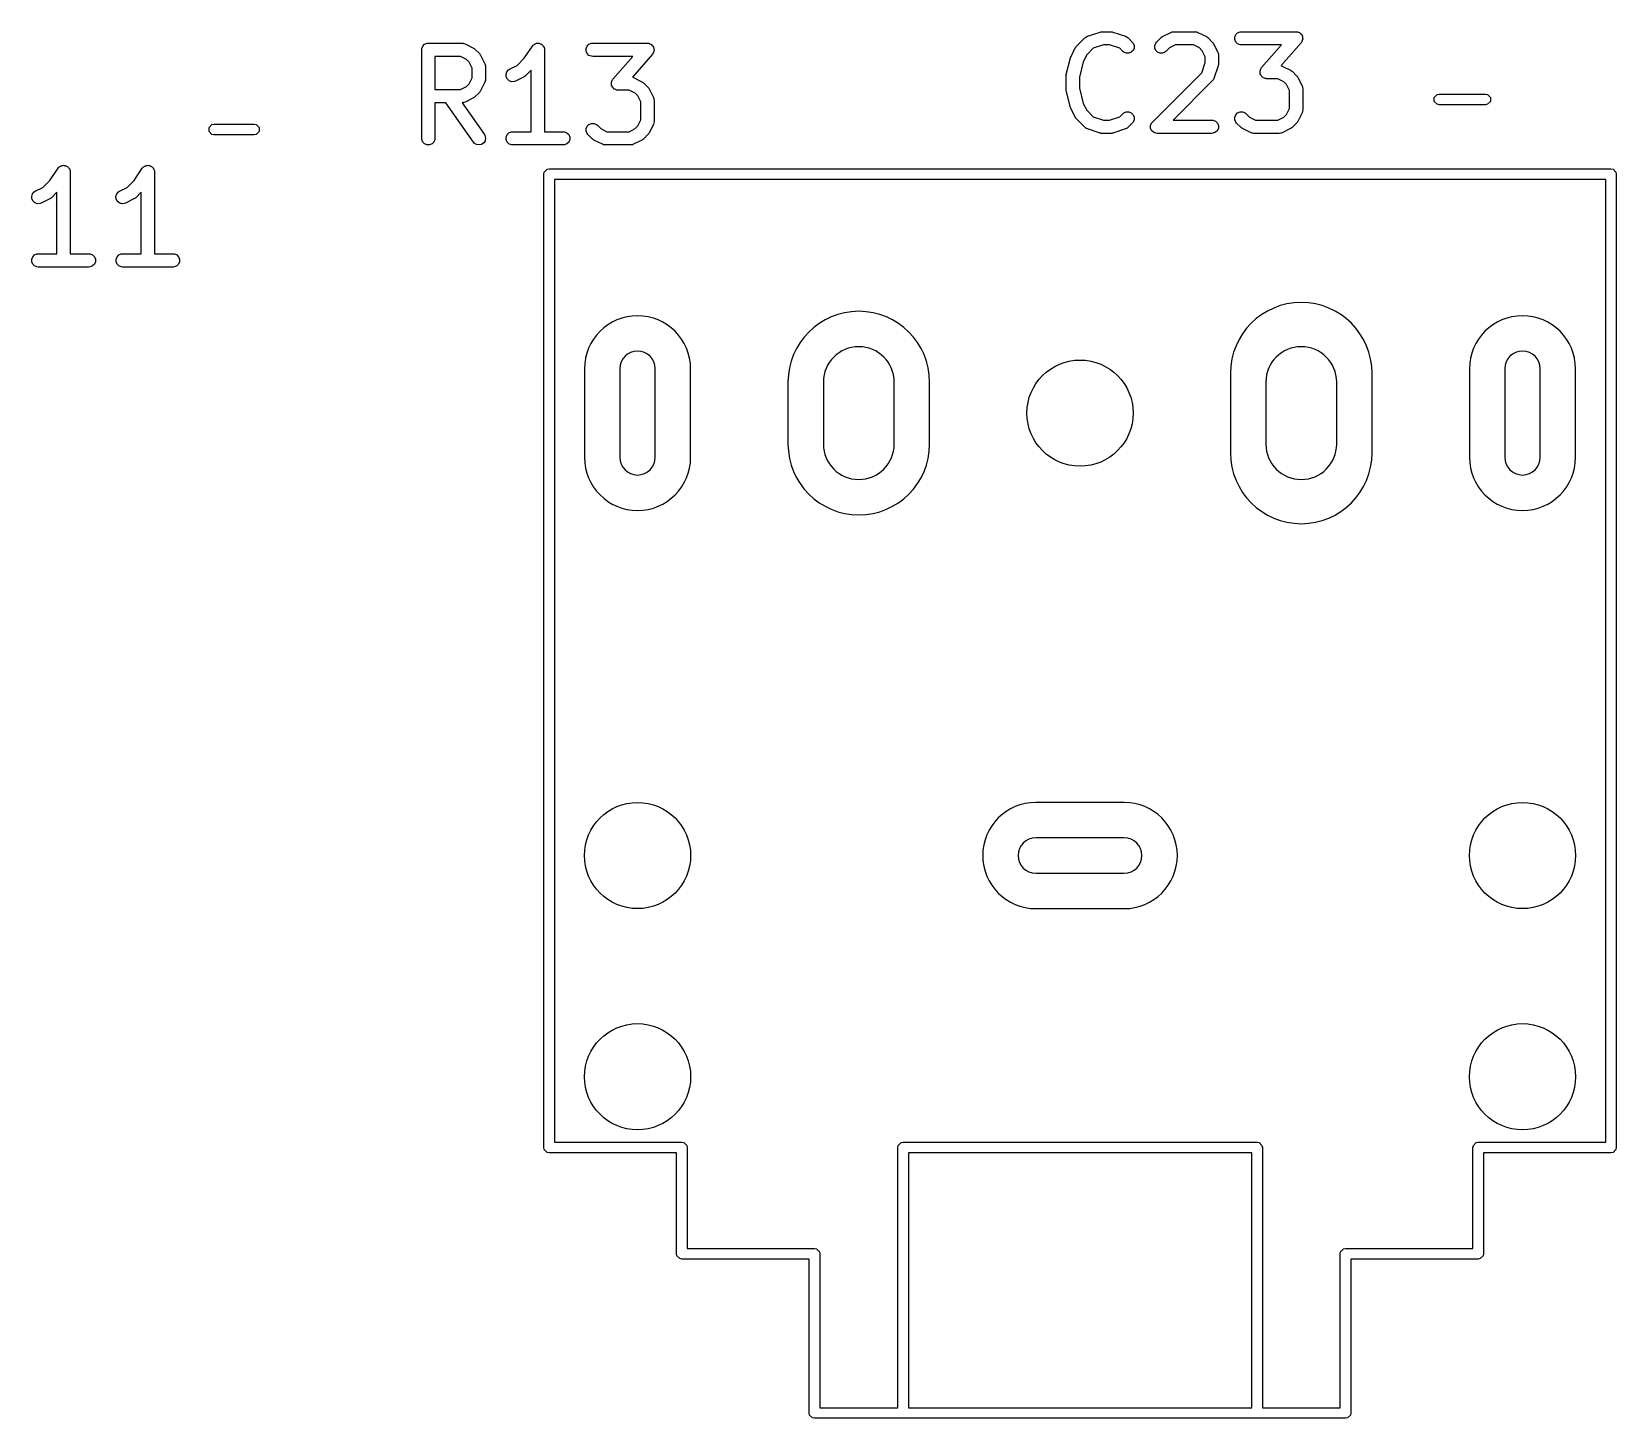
# Model space of a CAD drawing. Header units: inches. Extents: x 1.99 to 4.41, y -4.34 to -2.1.
# Drawn here: x 2.884 to 3.589, y -4.345 to -3.728 of the extents above; entities that cross this region are included whole.
import ezdxf

# ---------------------------------------------------------------- set-up
doc = ezdxf.new("R2010")
doc.units = ezdxf.units.IN
doc.header["$MEASUREMENT"] = 0
doc.layers.add('BLACK', color=250, linetype='CONTINUOUS')

msp = doc.modelspace()

# ---------------------------------------------------------------- linework, layer by layer
at = {"layer": 'BLACK', "linetype": 'CONTINUOUS'}
for p, q in [((3.35373, -3.72997), (3.35936, -3.7281)), ((3.35936, -3.7281), (3.35964, -3.72803)), ((3.35964, -3.72803), (3.35972, -3.728)), ((3.35972, -3.728), (3.35982, -3.72799)), ((3.35982, -3.72799), (3.35992, -3.72797)), ((3.35992, -3.72797), (3.36, -3.72797)), ((3.36, -3.72797), (3.36029, -3.72795)), ((3.36029, -3.72795), (3.36404, -3.72795)), ((3.36404, -3.72795), (3.36433, -3.72797)), ((3.36433, -3.72797), (3.36441, -3.72797)), ((3.36441, -3.72797), (3.36451, -3.72799)), ((3.36451, -3.72799), (3.36462, -3.728)), ((3.36462, -3.728), (3.36469, -3.72803)), ((3.36469, -3.72803), (3.36498, -3.7281)), ((3.36498, -3.7281), (3.3706, -3.72997)), ((3.38709, -3.73013), (3.39084, -3.72826)), ((3.39084, -3.72826), (3.39138, -3.72805)), ((3.39138, -3.72805), (3.39149, -3.72804)), ((3.39149, -3.72804), (3.39159, -3.728)), ((3.39159, -3.728), (3.39216, -3.72795)), ((3.39216, -3.72795), (3.40154, -3.72795)), ((3.40154, -3.72795), (3.40211, -3.728)), ((3.40211, -3.728), (3.40221, -3.72804)), ((3.40221, -3.72804), (3.40232, -3.72805)), ((3.40232, -3.72805), (3.40286, -3.72826)), ((3.40286, -3.72826), (3.40661, -3.73013)), ((3.41926, -3.73032), (3.4197, -3.72926)), ((3.4197, -3.72926), (3.42052, -3.72844)), ((3.42052, -3.72844), (3.42158, -3.728)), ((3.42158, -3.728), (3.42216, -3.72795)), ((3.42216, -3.72795), (3.44653, -3.72795)), ((3.44653, -3.72795), (3.44684, -3.72798)), ((3.44684, -3.72798), (3.44691, -3.72797)), ((3.44691, -3.72797), (3.44697, -3.72799)), ((3.44697, -3.72799), (3.44711, -3.728)), ((3.44711, -3.728), (3.44755, -3.72819)), ((3.44755, -3.72819), (3.44801, -3.72834)), ((3.44801, -3.72834), (3.44808, -3.72841)), ((3.44808, -3.72841), (3.44817, -3.72844)), ((3.44817, -3.72844), (3.44851, -3.72878)), ((3.44851, -3.72878), (3.44887, -3.7291)), ((3.44887, -3.7291), (3.44892, -3.72919)), ((3.44892, -3.72919), (3.44899, -3.72926)), ((3.44899, -3.72926), (3.44917, -3.7297)), ((3.05751, -3.73602), (3.05757, -3.73544)), ((3.05751, -3.77539), (3.05751, -3.73602)), ((3.05757, -3.73544), (3.05801, -3.73438)), ((3.05801, -3.73438), (3.05882, -3.73356)), ((3.05882, -3.73356), (3.05989, -3.73312)), ((3.05989, -3.73312), (3.06046, -3.73306)), ((3.06046, -3.73306), (3.07546, -3.73306)), ((3.07546, -3.73306), (3.07604, -3.73312)), ((3.07604, -3.73312), (3.07613, -3.73316)), ((3.07613, -3.73316), (3.07624, -3.73317)), ((3.07624, -3.73317), (3.07678, -3.73338)), ((3.07678, -3.73338), (3.08053, -3.73525)), ((3.08053, -3.73525), (3.08078, -3.73541)), ((3.08078, -3.73541), (3.08085, -3.73544)), ((3.08085, -3.73544), (3.08093, -3.7355)), ((3.08093, -3.7355), (3.08102, -3.73556)), ((3.08102, -3.73556), (3.08107, -3.73562)), ((3.08107, -3.73562), (3.0813, -3.7358)), ((3.0813, -3.7358), (3.08317, -3.73768)), ((3.10316, -3.73976), (3.10675, -3.73438)), ((3.10675, -3.73437), (3.10711, -3.73393)), ((3.10675, -3.73438), (3.10675, -3.73437)), ((3.10675, -3.73438), (3.10675, -3.73438)), ((3.10675, -3.73438), (3.10675, -3.73438)), ((3.10711, -3.73393), (3.10736, -3.73377)), ((3.10736, -3.73377), (3.10756, -3.73356)), ((3.10756, -3.73356), (3.10783, -3.73345)), ((3.10783, -3.73345), (3.10807, -3.73329)), ((3.10807, -3.73329), (3.10836, -3.73323)), ((3.10836, -3.73323), (3.10863, -3.73312)), ((3.10863, -3.73312), (3.10892, -3.73312)), ((3.10892, -3.73312), (3.1092, -3.73306)), ((3.1092, -3.73306), (3.10949, -3.73312)), ((3.10949, -3.73312), (3.10978, -3.73312)), ((3.10978, -3.73312), (3.11005, -3.73323)), ((3.11005, -3.73323), (3.11033, -3.73329)), ((3.11033, -3.73329), (3.11058, -3.73345)), ((3.11058, -3.73345), (3.11085, -3.73356)), ((3.11085, -3.73356), (3.11105, -3.73377)), ((3.11105, -3.73377), (3.11129, -3.73393)), ((3.11129, -3.73393), (3.11145, -3.73417)), ((3.11145, -3.73417), (3.11166, -3.73438)), ((3.11166, -3.73438), (3.11177, -3.73464)), ((3.11177, -3.73464), (3.11193, -3.73488)), ((3.11193, -3.73488), (3.11199, -3.73517)), ((3.11199, -3.73517), (3.1121, -3.73544)), ((3.1121, -3.73544), (3.11216, -3.73601)), ((3.11216, -3.73601), (3.11216, -3.73601)), ((3.11216, -3.73601), (3.11216, -3.73601)), ((3.11216, -3.73601), (3.11216, -3.73602)), ((3.11216, -3.73602), (3.11216, -3.77243)), ((3.13068, -3.73544), (3.13112, -3.73438)), ((3.13068, -3.73659), (3.13068, -3.73544)), ((3.13112, -3.73438), (3.13194, -3.73356)), ((3.13194, -3.73356), (3.133, -3.73312)), ((3.133, -3.73312), (3.13358, -3.73306)), ((3.13358, -3.73306), (3.15795, -3.73306)), ((3.15795, -3.73306), (3.15825, -3.73309)), ((3.15825, -3.73309), (3.15833, -3.73309)), ((3.15833, -3.73309), (3.15838, -3.73311)), ((3.15838, -3.73311), (3.15853, -3.73312)), ((3.15853, -3.73312), (3.15897, -3.7333)), ((3.15897, -3.7333), (3.15942, -3.73346)), ((3.15942, -3.73346), (3.1595, -3.73352)), ((3.1595, -3.73352), (3.15959, -3.73356)), ((3.15959, -3.73356), (3.15993, -3.7339)), ((3.15993, -3.7339), (3.16029, -3.73422)), ((3.16029, -3.73422), (3.16033, -3.73431)), ((3.16033, -3.73431), (3.1604, -3.73438)), ((3.1604, -3.73438), (3.16059, -3.73482)), ((3.16059, -3.73482), (3.1608, -3.73525)), ((3.1608, -3.73525), (3.16081, -3.73535)), ((3.16081, -3.73535), (3.16085, -3.73544)), ((3.16085, -3.73544), (3.16085, -3.73592)), ((3.16085, -3.73592), (3.16088, -3.7364)), ((3.3464, -3.73895), (3.34828, -3.7352)), ((3.34828, -3.7352), (3.34843, -3.73495)), ((3.34843, -3.73495), (3.34846, -3.73488)), ((3.34846, -3.73488), (3.34853, -3.7348)), ((3.34853, -3.7348), (3.34859, -3.73471)), ((3.34859, -3.73471), (3.34864, -3.73466)), ((3.34864, -3.73466), (3.34883, -3.73443)), ((3.34883, -3.73443), (3.35258, -3.73069)), ((3.35258, -3.73069), (3.35303, -3.73032)), ((3.35303, -3.73032), (3.35313, -3.73028)), ((3.35313, -3.73028), (3.35321, -3.73021)), ((3.35321, -3.73021), (3.35373, -3.72997)), ((3.35626, -3.73535), (3.35335, -3.73827)), ((3.36077, -3.73385), (3.35626, -3.73535)), ((3.36356, -3.73385), (3.36077, -3.73385)), ((3.36807, -3.73535), (3.36356, -3.73385)), ((3.36945, -3.73674), (3.36807, -3.73535)), ((3.3706, -3.72997), (3.37113, -3.73021)), ((3.37113, -3.73021), (3.37121, -3.73028)), ((3.37121, -3.73028), (3.37131, -3.73032)), ((3.37131, -3.73032), (3.37175, -3.73069)), ((3.37175, -3.73069), (3.37363, -3.73256)), ((3.374, -3.73629), (3.37318, -3.7371)), ((3.37363, -3.73256), (3.374, -3.73301)), ((3.374, -3.73301), (3.37444, -3.73407)), ((3.37444, -3.73522), (3.374, -3.73629)), ((3.37444, -3.73407), (3.37444, -3.73522)), ((3.38364, -3.73407), (3.38408, -3.73301)), ((3.38364, -3.73522), (3.38364, -3.73407)), ((3.38408, -3.73629), (3.38364, -3.73522)), ((3.38408, -3.73301), (3.38445, -3.73256)), ((3.3849, -3.7371), (3.38408, -3.73629)), ((3.38445, -3.73256), (3.38633, -3.73069)), ((3.38633, -3.73069), (3.38655, -3.7305)), ((3.38655, -3.7305), (3.3866, -3.73044)), ((3.3866, -3.73044), (3.38669, -3.73038)), ((3.38669, -3.73038), (3.38677, -3.73032)), ((3.38677, -3.73032), (3.38685, -3.73029)), ((3.38685, -3.73029), (3.38709, -3.73013)), ((3.39016, -3.7352), (3.38863, -3.73674)), ((3.39286, -3.73385), (3.39016, -3.7352)), ((3.40084, -3.73385), (3.39286, -3.73385)), ((3.40354, -3.7352), (3.40084, -3.73385)), ((3.40473, -3.7364), (3.40354, -3.7352)), ((3.40661, -3.73013), (3.40686, -3.73029)), ((3.40686, -3.73029), (3.40693, -3.73032)), ((3.40693, -3.73032), (3.40701, -3.73038)), ((3.40701, -3.73038), (3.4071, -3.73044)), ((3.4071, -3.73044), (3.40715, -3.7305)), ((3.40715, -3.7305), (3.40737, -3.73069)), ((3.40737, -3.73069), (3.40925, -3.73256)), ((3.40925, -3.73256), (3.40944, -3.73279)), ((3.40944, -3.73279), (3.40949, -3.73284)), ((3.40949, -3.73284), (3.40955, -3.73293)), ((3.40955, -3.73293), (3.40962, -3.73301)), ((3.40962, -3.73301), (3.40965, -3.73308)), ((3.40965, -3.73308), (3.4098, -3.73333)), ((3.4098, -3.73333), (3.41168, -3.73708)), ((3.41926, -3.73147), (3.41926, -3.73032)), ((3.4197, -3.73254), (3.41926, -3.73147)), ((3.42052, -3.73335), (3.4197, -3.73254)), ((3.42158, -3.73379), (3.42052, -3.73335)), ((3.42216, -3.73385), (3.42158, -3.73379)), ((3.44002, -3.73385), (3.42216, -3.73385)), ((3.43119, -3.74395), (3.44002, -3.73385)), ((3.44875, -3.73284), (3.43982, -3.74305)), ((3.44893, -3.73259), (3.44875, -3.73284)), ((3.44899, -3.73254), (3.44893, -3.73259)), ((3.44901, -3.73249), (3.44899, -3.73254)), ((3.44909, -3.73237), (3.44901, -3.73249)), ((3.44924, -3.73192), (3.44909, -3.73237)), ((3.44917, -3.7297), (3.44938, -3.73013)), ((3.44943, -3.73147), (3.44924, -3.73192)), ((3.44938, -3.73013), (3.44939, -3.73023)), ((3.44939, -3.73023), (3.44943, -3.73032)), ((3.44943, -3.73032), (3.44943, -3.7308)), ((3.44943, -3.7308), (3.44946, -3.73128)), ((3.44946, -3.73128), (3.44943, -3.73137)), ((3.44943, -3.73137), (3.44943, -3.73147)), ((3.07476, -3.73897), (3.06341, -3.73897)), ((3.06341, -3.73897), (3.06341, -3.75369)), ((3.07746, -3.74032), (3.07476, -3.73897)), ((3.07866, -3.74152), (3.07746, -3.74032)), ((3.08001, -3.74421), (3.07866, -3.74152)), ((3.08317, -3.73768), (3.08336, -3.7379)), ((3.08336, -3.7379), (3.08342, -3.73796)), ((3.08342, -3.73796), (3.08347, -3.73804)), ((3.08347, -3.73804), (3.08354, -3.73813)), ((3.08354, -3.73813), (3.08357, -3.7382)), ((3.08357, -3.7382), (3.08372, -3.73845)), ((3.08372, -3.73845), (3.0856, -3.7422)), ((3.0856, -3.7422), (3.08581, -3.74274)), ((3.08581, -3.74274), (3.08581, -3.74284)), ((3.08581, -3.74284), (3.08585, -3.74294)), ((3.08585, -3.74294), (3.08591, -3.74352)), ((3.09664, -3.74462), (3.09996, -3.74296)), ((3.09996, -3.74296), (3.10316, -3.73976)), ((3.13112, -3.73766), (3.13068, -3.73659)), ((3.13194, -3.73847), (3.13112, -3.73766)), ((3.133, -3.73891), (3.13194, -3.73847)), ((3.13358, -3.73897), (3.133, -3.73891)), ((3.15144, -3.73897), (3.13358, -3.73897)), ((3.1426, -3.74907), (3.15144, -3.73897)), ((3.16017, -3.73796), (3.15124, -3.74817)), ((3.16035, -3.73771), (3.16017, -3.73796)), ((3.1604, -3.73766), (3.16035, -3.73771)), ((3.16043, -3.7376), (3.1604, -3.73766)), ((3.16051, -3.73749), (3.16043, -3.7376)), ((3.16066, -3.73704), (3.16051, -3.73749)), ((3.16085, -3.73659), (3.16066, -3.73704)), ((3.16088, -3.7364), (3.16085, -3.73649)), ((3.16085, -3.73649), (3.16085, -3.73659)), ((3.3443, -3.74706), (3.34618, -3.73956)), ((3.34618, -3.73956), (3.34619, -3.73951)), ((3.34619, -3.73951), (3.3462, -3.73949)), ((3.3462, -3.73949), (3.34629, -3.73925)), ((3.34629, -3.73925), (3.34637, -3.73901)), ((3.34637, -3.73901), (3.34639, -3.73899)), ((3.34639, -3.73899), (3.3464, -3.73895)), ((3.35183, -3.7413), (3.35012, -3.74813)), ((3.35335, -3.73827), (3.35183, -3.7413)), ((3.3699, -3.7371), (3.36945, -3.73674)), ((3.37096, -3.73754), (3.3699, -3.7371)), ((3.37212, -3.73754), (3.37096, -3.73754)), ((3.37318, -3.7371), (3.37212, -3.73754)), ((3.38596, -3.73754), (3.3849, -3.7371)), ((3.38712, -3.73754), (3.38596, -3.73754)), ((3.38818, -3.7371), (3.38712, -3.73754)), ((3.38863, -3.73674), (3.38818, -3.7371)), ((3.40458, -3.74618), (3.40608, -3.74167)), ((3.40608, -3.73909), (3.40473, -3.7364)), ((3.40608, -3.74167), (3.40608, -3.73909)), ((3.41184, -3.74308), (3.40996, -3.7487)), ((3.41168, -3.73708), (3.41188, -3.73762)), ((3.4119, -3.7428), (3.41184, -3.74308)), ((3.41188, -3.73762), (3.41189, -3.73772)), ((3.41189, -3.73772), (3.41193, -3.73782)), ((3.41193, -3.74272), (3.4119, -3.7428)), ((3.41193, -3.73782), (3.41199, -3.7384)), ((3.41194, -3.74262), (3.41193, -3.74272)), ((3.41197, -3.74252), (3.41194, -3.74262)), ((3.41199, -3.74215), (3.41196, -3.74244)), ((3.41196, -3.74244), (3.41197, -3.74252)), ((3.41199, -3.7384), (3.41199, -3.74215)), ((3.43982, -3.74305), (3.44035, -3.74326)), ((3.44035, -3.74326), (3.4441, -3.74513)), ((3.07866, -3.75114), (3.08001, -3.74844)), ((3.08001, -3.74844), (3.08001, -3.74421)), ((3.08581, -3.74992), (3.0856, -3.75046)), ((3.08585, -3.74972), (3.08581, -3.74981)), ((3.08581, -3.74981), (3.08581, -3.74992)), ((3.08591, -3.74914), (3.08585, -3.74972)), ((3.08591, -3.74352), (3.08591, -3.74914)), ((3.09503, -3.7469), (3.09539, -3.7458)), ((3.09511, -3.74804), (3.09503, -3.7469)), ((3.09562, -3.74908), (3.09511, -3.74804)), ((3.09539, -3.7458), (3.09615, -3.74493)), ((3.09649, -3.74983), (3.09562, -3.74908)), ((3.09615, -3.74493), (3.09664, -3.74462)), ((3.09759, -3.75019), (3.09649, -3.74983)), ((3.09874, -3.75011), (3.09759, -3.75019)), ((3.09928, -3.74991), (3.09874, -3.75011)), ((3.10303, -3.74803), (3.09928, -3.74991)), ((3.10327, -3.74788), (3.10303, -3.74803)), ((3.10335, -3.74785), (3.10327, -3.74788)), ((3.10343, -3.74778), (3.10335, -3.74785)), ((3.10352, -3.74772), (3.10343, -3.74778)), ((3.10357, -3.74766), (3.10352, -3.74772)), ((3.10379, -3.74748), (3.10357, -3.74766)), ((3.10625, -3.74502), (3.10379, -3.74748)), ((3.10625, -3.77243), (3.10625, -3.74502)), ((3.14193, -3.75044), (3.14211, -3.75)), ((3.14193, -3.75054), (3.14193, -3.75044)), ((3.14211, -3.75), (3.14227, -3.74954)), ((3.14227, -3.74954), (3.14235, -3.74943)), ((3.14235, -3.74943), (3.14237, -3.74937)), ((3.14237, -3.74937), (3.14243, -3.74932)), ((3.14243, -3.74932), (3.1426, -3.74907)), ((3.15124, -3.74817), (3.15177, -3.74837)), ((3.15177, -3.74837), (3.15552, -3.75025)), ((3.15552, -3.75025), (3.15577, -3.7504)), ((3.15577, -3.7504), (3.15584, -3.75043)), ((3.15584, -3.75043), (3.15592, -3.7505)), ((3.34422, -3.74763), (3.34425, -3.74741)), ((3.34423, -3.74767), (3.34422, -3.74763)), ((3.34422, -3.74777), (3.34423, -3.74767)), ((3.34422, -3.7534), (3.34422, -3.74777)), ((3.34425, -3.74741), (3.34427, -3.7472)), ((3.34427, -3.7472), (3.34429, -3.74715)), ((3.34429, -3.74715), (3.3443, -3.74706)), ((3.35012, -3.74813), (3.35012, -3.75303)), ((3.38258, -3.76818), (3.40458, -3.74618)), ((3.40925, -3.74986), (3.39179, -3.76732)), ((3.40962, -3.74941), (3.40925, -3.74986)), ((3.40966, -3.74931), (3.40962, -3.74941)), ((3.40973, -3.74923), (3.40966, -3.74931)), ((3.40996, -3.7487), (3.40973, -3.74923)), ((3.43048, -3.74551), (3.43051, -3.74542)), ((3.43051, -3.74599), (3.43048, -3.74551)), ((3.43051, -3.74532), (3.4307, -3.74488)), ((3.43051, -3.74542), (3.43051, -3.74532)), ((3.43051, -3.74647), (3.43051, -3.74599)), ((3.43055, -3.74656), (3.43051, -3.74647)), ((3.43056, -3.74666), (3.43055, -3.74656)), ((3.43077, -3.74709), (3.43056, -3.74666)), ((3.4307, -3.74488), (3.43085, -3.74442)), ((3.43095, -3.74754), (3.43077, -3.74709)), ((3.43085, -3.74442), (3.43093, -3.74431)), ((3.43093, -3.74431), (3.43095, -3.74426)), ((3.43095, -3.74426), (3.43101, -3.7442)), ((3.43102, -3.74761), (3.43095, -3.74754)), ((3.43101, -3.7442), (3.43119, -3.74395)), ((3.43107, -3.7477), (3.43102, -3.74761)), ((3.43143, -3.74801), (3.43107, -3.7477)), ((3.43177, -3.74835), (3.43143, -3.74801)), ((3.43186, -3.74839), (3.43177, -3.74835)), ((3.43193, -3.74846), (3.43186, -3.74839)), ((3.43239, -3.74861), (3.43193, -3.74846)), ((3.43283, -3.74879), (3.43239, -3.74861)), ((3.43297, -3.74881), (3.43283, -3.74879)), ((3.43303, -3.74882), (3.43297, -3.74881)), ((3.4331, -3.74882), (3.43303, -3.74882)), ((3.43341, -3.74885), (3.4331, -3.74882)), ((3.43834, -3.74885), (3.43341, -3.74885)), ((3.44103, -3.7502), (3.43834, -3.74885)), ((3.44223, -3.7514), (3.44103, -3.7502)), ((3.4441, -3.74513), (3.44435, -3.74529)), ((3.44435, -3.74529), (3.44442, -3.74532)), ((3.44442, -3.74532), (3.4445, -3.74538)), ((3.4445, -3.74538), (3.44459, -3.74544)), ((3.44459, -3.74544), (3.44464, -3.7455)), ((3.44464, -3.7455), (3.44487, -3.74568)), ((3.44487, -3.74568), (3.44674, -3.74756)), ((3.44674, -3.74756), (3.44693, -3.74778)), ((3.44693, -3.74778), (3.44699, -3.74784)), ((3.44699, -3.74784), (3.44705, -3.74792)), ((3.44705, -3.74792), (3.44711, -3.74801)), ((3.44711, -3.74801), (3.44714, -3.74808)), ((3.44714, -3.74808), (3.4473, -3.74833)), ((3.4473, -3.74833), (3.44917, -3.75208)), ((3.06341, -3.75369), (3.07476, -3.75369)), ((3.07476, -3.75369), (3.07746, -3.75234)), ((3.08053, -3.75741), (3.07678, -3.75928)), ((3.07746, -3.75234), (3.07866, -3.75114)), ((3.08078, -3.75725), (3.08053, -3.75741)), ((3.08085, -3.75722), (3.08078, -3.75725)), ((3.08093, -3.75715), (3.08085, -3.75722)), ((3.08102, -3.7571), (3.08093, -3.75715)), ((3.08107, -3.75704), (3.08102, -3.7571)), ((3.0813, -3.75685), (3.08107, -3.75704)), ((3.08317, -3.75498), (3.0813, -3.75685)), ((3.08336, -3.75475), (3.08317, -3.75498)), ((3.08342, -3.7547), (3.08336, -3.75475)), ((3.08347, -3.75461), (3.08342, -3.7547)), ((3.08354, -3.75453), (3.08347, -3.75461)), ((3.08357, -3.75446), (3.08354, -3.75453)), ((3.08372, -3.75421), (3.08357, -3.75446)), ((3.0856, -3.75046), (3.08372, -3.75421)), ((3.1419, -3.75063), (3.14193, -3.75054)), ((3.14193, -3.75111), (3.1419, -3.75063)), ((3.14193, -3.75159), (3.14193, -3.75111)), ((3.14197, -3.75168), (3.14193, -3.75159)), ((3.14197, -3.75178), (3.14197, -3.75168)), ((3.14219, -3.75221), (3.14197, -3.75178)), ((3.14237, -3.75266), (3.14219, -3.75221)), ((3.14244, -3.75273), (3.14237, -3.75266)), ((3.14249, -3.75281), (3.14244, -3.75273)), ((3.14285, -3.75313), (3.14249, -3.75281)), ((3.14319, -3.75347), (3.14285, -3.75313)), ((3.14328, -3.75351), (3.14319, -3.75347)), ((3.14335, -3.75357), (3.14328, -3.75351)), ((3.14381, -3.75373), (3.14335, -3.75357)), ((3.14425, -3.75391), (3.14381, -3.75373)), ((3.14439, -3.75392), (3.14425, -3.75391)), ((3.14444, -3.75394), (3.14439, -3.75392)), ((3.14452, -3.75394), (3.14444, -3.75394)), ((3.14483, -3.75397), (3.14452, -3.75394)), ((3.14975, -3.75397), (3.14483, -3.75397)), ((3.15245, -3.75532), (3.14975, -3.75397)), ((3.15365, -3.75651), (3.15245, -3.75532)), ((3.155, -3.75921), (3.15365, -3.75651)), ((3.15592, -3.7505), (3.15601, -3.75056)), ((3.15601, -3.75056), (3.15606, -3.75062)), ((3.15606, -3.75062), (3.15629, -3.7508)), ((3.15629, -3.7508), (3.15816, -3.75268)), ((3.15816, -3.75268), (3.15835, -3.7529)), ((3.15835, -3.7529), (3.15841, -3.75295)), ((3.15841, -3.75295), (3.15846, -3.75304)), ((3.15846, -3.75304), (3.15853, -3.75312)), ((3.15853, -3.75312), (3.15856, -3.7532)), ((3.15856, -3.7532), (3.15872, -3.75344)), ((3.15872, -3.75344), (3.16059, -3.75719)), ((3.16059, -3.75719), (3.1608, -3.75773)), ((3.34423, -3.7535), (3.34422, -3.7534)), ((3.34422, -3.75354), (3.34423, -3.7535)), ((3.34425, -3.75375), (3.34422, -3.75354)), ((3.34427, -3.75397), (3.34425, -3.75375)), ((3.34429, -3.75401), (3.34427, -3.75397)), ((3.3443, -3.75411), (3.34429, -3.75401)), ((3.34618, -3.76161), (3.3443, -3.75411)), ((3.35012, -3.75303), (3.35183, -3.75986)), ((3.44358, -3.75409), (3.44223, -3.7514)), ((3.44358, -3.76207), (3.44358, -3.75409)), ((3.44917, -3.75208), (3.44938, -3.75262)), ((3.44938, -3.75262), (3.44939, -3.75272)), ((3.44939, -3.75272), (3.44943, -3.75282)), ((3.44943, -3.75282), (3.44948, -3.7534)), ((3.44948, -3.7534), (3.44948, -3.76277)), ((3.508, -3.75717), (3.50928, -3.75589)), ((3.508, -3.75897), (3.508, -3.75717)), ((3.50928, -3.75589), (3.51019, -3.75571)), ((3.51019, -3.75571), (3.53076, -3.75571)), ((3.53076, -3.75571), (3.53166, -3.75589)), ((3.53166, -3.75589), (3.53294, -3.75717)), ((3.53294, -3.75717), (3.53294, -3.75897)), ((3.0683, -3.75959), (3.06341, -3.75959)), ((3.06341, -3.75959), (3.06341, -3.77539)), ((3.08054, -3.77708), (3.0683, -3.75959)), ((3.07604, -3.75953), (3.0755, -3.75959)), ((3.0755, -3.75959), (3.08538, -3.77369)), ((3.07613, -3.75949), (3.07604, -3.75953)), ((3.07624, -3.75949), (3.07613, -3.75949)), ((3.07678, -3.75928), (3.07624, -3.75949)), ((3.155, -3.76719), (3.155, -3.75921)), ((3.1608, -3.75773), (3.1608, -3.75784)), ((3.1608, -3.75784), (3.16085, -3.75794)), ((3.16085, -3.75794), (3.1609, -3.75851)), ((3.1609, -3.75851), (3.1609, -3.76789)), ((3.34619, -3.76165), (3.34618, -3.76161)), ((3.3462, -3.76167), (3.34619, -3.76165)), ((3.34629, -3.76191), (3.3462, -3.76167)), ((3.34637, -3.76216), (3.34629, -3.76191)), ((3.34639, -3.76217), (3.34637, -3.76216)), ((3.3464, -3.76222), (3.34639, -3.76217)), ((3.34828, -3.76596), (3.3464, -3.76222)), ((3.35183, -3.75986), (3.35335, -3.7629)), ((3.35335, -3.7629), (3.35626, -3.76581)), ((3.36807, -3.76581), (3.36945, -3.76443)), ((3.36945, -3.76443), (3.3699, -3.76406)), ((3.3699, -3.76406), (3.37096, -3.76362)), ((3.37096, -3.76362), (3.37212, -3.76362)), ((3.37212, -3.76362), (3.37318, -3.76406)), ((3.37318, -3.76406), (3.374, -3.76488)), ((3.4197, -3.76488), (3.42052, -3.76406)), ((3.42052, -3.76406), (3.42158, -3.76362)), ((3.42158, -3.76362), (3.42274, -3.76362)), ((3.42274, -3.76362), (3.4238, -3.76406)), ((3.4238, -3.76406), (3.42425, -3.76443)), ((3.42425, -3.76443), (3.42578, -3.76597)), ((3.44223, -3.76477), (3.44358, -3.76207)), ((3.44917, -3.76409), (3.4473, -3.76784)), ((3.44938, -3.76355), (3.44917, -3.76409)), ((3.44939, -3.76344), (3.44938, -3.76355)), ((3.44943, -3.76335), (3.44939, -3.76344)), ((3.44948, -3.76277), (3.44943, -3.76335)), ((3.50928, -3.76025), (3.508, -3.75897)), ((3.51019, -3.76043), (3.50928, -3.76025)), ((3.53076, -3.76043), (3.51019, -3.76043)), ((3.53166, -3.76025), (3.53076, -3.76043)), ((3.53294, -3.75897), (3.53166, -3.76025)), ((2.96289, -3.77055), (2.96417, -3.76927)), ((2.96289, -3.77236), (2.96289, -3.77055)), ((2.96417, -3.76927), (2.96508, -3.76909)), ((2.96508, -3.76909), (2.98296, -3.76909)), ((2.98296, -3.76909), (2.98386, -3.76927)), ((2.98386, -3.76927), (2.98514, -3.77055)), ((2.98514, -3.77055), (2.98514, -3.77236)), ((3.13068, -3.77106), (3.13112, -3.77)), ((3.13068, -3.77221), (3.13068, -3.77106)), ((3.13112, -3.77), (3.13194, -3.76918)), ((3.13194, -3.76918), (3.133, -3.76874)), ((3.133, -3.76874), (3.13415, -3.76874)), ((3.13415, -3.76874), (3.13522, -3.76918)), ((3.13522, -3.76918), (3.13566, -3.76955)), ((3.13566, -3.76955), (3.1372, -3.77109)), ((3.1372, -3.77109), (3.1399, -3.77243)), ((3.14975, -3.77243), (3.15245, -3.77109)), ((3.15245, -3.77109), (3.15365, -3.76989)), ((3.15365, -3.76989), (3.155, -3.76719)), ((3.16059, -3.76921), (3.15872, -3.77296)), ((3.1608, -3.76867), (3.16059, -3.76921)), ((3.16085, -3.76846), (3.1608, -3.76856)), ((3.1608, -3.76856), (3.1608, -3.76867)), ((3.1609, -3.76789), (3.16085, -3.76846)), ((3.34843, -3.76621), (3.34828, -3.76596)), ((3.34846, -3.76628), (3.34843, -3.76621)), ((3.34853, -3.76637), (3.34846, -3.76628)), ((3.34859, -3.76645), (3.34853, -3.76637)), ((3.34864, -3.76651), (3.34859, -3.76645)), ((3.34883, -3.76673), (3.34864, -3.76651)), ((3.35258, -3.77048), (3.34883, -3.76673)), ((3.35303, -3.77085), (3.35258, -3.77048)), ((3.35313, -3.77089), (3.35303, -3.77085)), ((3.35321, -3.77096), (3.35313, -3.77089)), ((3.35373, -3.77119), (3.35321, -3.77096)), ((3.35936, -3.77307), (3.35373, -3.77119)), ((3.35626, -3.76581), (3.36077, -3.76732)), ((3.36077, -3.76732), (3.36356, -3.76732)), ((3.36356, -3.76732), (3.36807, -3.76581)), ((3.3706, -3.77119), (3.36498, -3.77307)), ((3.37113, -3.77096), (3.3706, -3.77119)), ((3.37121, -3.77089), (3.37113, -3.77096)), ((3.37131, -3.77085), (3.37121, -3.77089)), ((3.37175, -3.77048), (3.37131, -3.77085)), ((3.37363, -3.76861), (3.37175, -3.77048)), ((3.374, -3.76816), (3.37363, -3.76861)), ((3.374, -3.76488), (3.37444, -3.76594)), ((3.37444, -3.76709), (3.374, -3.76816)), ((3.37444, -3.76594), (3.37444, -3.76709)), ((3.38177, -3.76969), (3.38221, -3.76863)), ((3.38177, -3.77084), (3.38177, -3.76969)), ((3.38221, -3.77191), (3.38177, -3.77084)), ((3.38221, -3.76863), (3.38258, -3.76818)), ((3.39179, -3.76732), (3.40904, -3.76732)), ((3.40904, -3.76732), (3.40961, -3.76737)), ((3.40961, -3.76737), (3.41068, -3.76781)), ((3.41068, -3.76781), (3.41149, -3.76863)), ((3.41149, -3.76863), (3.41193, -3.76969)), ((3.41193, -3.77084), (3.41149, -3.77191)), ((3.41193, -3.76969), (3.41193, -3.77084)), ((3.41926, -3.76594), (3.4197, -3.76488)), ((3.41926, -3.76709), (3.41926, -3.76594)), ((3.4197, -3.76816), (3.41926, -3.76709)), ((3.42007, -3.76861), (3.4197, -3.76816)), ((3.42195, -3.77048), (3.42007, -3.76861)), ((3.42217, -3.77067), (3.42195, -3.77048)), ((3.42222, -3.77073), (3.42217, -3.77067)), ((3.42231, -3.77078), (3.42222, -3.77073)), ((3.42239, -3.77085), (3.42231, -3.77078)), ((3.42247, -3.77088), (3.42239, -3.77085)), ((3.42271, -3.77103), (3.42247, -3.77088)), ((3.42646, -3.77291), (3.42271, -3.77103)), ((3.42578, -3.76597), (3.42848, -3.76732)), ((3.42848, -3.76732), (3.43834, -3.76732)), ((3.43834, -3.76732), (3.44103, -3.76597)), ((3.4441, -3.77103), (3.44035, -3.77291)), ((3.44103, -3.76597), (3.44223, -3.76477)), ((3.44435, -3.77088), (3.4441, -3.77103)), ((3.44442, -3.77085), (3.44435, -3.77088)), ((3.4445, -3.77078), (3.44442, -3.77085)), ((3.44459, -3.77073), (3.4445, -3.77078)), ((3.44464, -3.77067), (3.44459, -3.77073)), ((3.44487, -3.77048), (3.44464, -3.77067)), ((3.44674, -3.76861), (3.44487, -3.77048)), ((3.44693, -3.76838), (3.44674, -3.76861)), ((3.44699, -3.76833), (3.44693, -3.76838)), ((3.44705, -3.76824), (3.44699, -3.76833)), ((3.44711, -3.76816), (3.44705, -3.76824)), ((3.44714, -3.76809), (3.44711, -3.76816)), ((3.4473, -3.76784), (3.44714, -3.76809)), ((2.96417, -3.77364), (2.96289, -3.77236)), ((2.96508, -3.77382), (2.96417, -3.77364)), ((2.98296, -3.77382), (2.96508, -3.77382)), ((2.98386, -3.77364), (2.98296, -3.77382)), ((2.98514, -3.77236), (2.98386, -3.77364)), ((3.05757, -3.77596), (3.05751, -3.77539)), ((3.05801, -3.77703), (3.05757, -3.77596)), ((3.05882, -3.77784), (3.05801, -3.77703)), ((3.05989, -3.77828), (3.05882, -3.77784)), ((3.06104, -3.77828), (3.05989, -3.77828)), ((3.0621, -3.77784), (3.06104, -3.77828)), ((3.06292, -3.77703), (3.0621, -3.77784)), ((3.06336, -3.77596), (3.06292, -3.77703)), ((3.06341, -3.77539), (3.06336, -3.77596)), ((3.08092, -3.77752), (3.08054, -3.77708)), ((3.08189, -3.77814), (3.08092, -3.77752)), ((3.08302, -3.77834), (3.08189, -3.77814)), ((3.08415, -3.77809), (3.08302, -3.77834)), ((3.08509, -3.77743), (3.08415, -3.77809)), ((3.08571, -3.77646), (3.08509, -3.77743)), ((3.08538, -3.77369), (3.08566, -3.7742)), ((3.08566, -3.7742), (3.08591, -3.77532)), ((3.08591, -3.77532), (3.08571, -3.77646)), ((3.09506, -3.77481), (3.0955, -3.77375)), ((3.09506, -3.77596), (3.09506, -3.77481)), ((3.0955, -3.77703), (3.09506, -3.77596)), ((3.0955, -3.77375), (3.09632, -3.77293)), ((3.09632, -3.77784), (3.0955, -3.77703)), ((3.09632, -3.77293), (3.09738, -3.77249)), ((3.09738, -3.77828), (3.09632, -3.77784)), ((3.09738, -3.77249), (3.09796, -3.77243)), ((3.09796, -3.77834), (3.09738, -3.77828)), ((3.09796, -3.77243), (3.10625, -3.77243)), ((3.12045, -3.77834), (3.09796, -3.77834)), ((3.11216, -3.77243), (3.12045, -3.77243)), ((3.12045, -3.77243), (3.12103, -3.77249)), ((3.12103, -3.77828), (3.12045, -3.77834)), ((3.12103, -3.77249), (3.12209, -3.77293)), ((3.12209, -3.77784), (3.12103, -3.77828)), ((3.12209, -3.77293), (3.12291, -3.77375)), ((3.12291, -3.77703), (3.12209, -3.77784)), ((3.12291, -3.77375), (3.12335, -3.77481)), ((3.12335, -3.77596), (3.12291, -3.77703)), ((3.12335, -3.77481), (3.12335, -3.77596)), ((3.13112, -3.77328), (3.13068, -3.77221)), ((3.13149, -3.77372), (3.13112, -3.77328)), ((3.13336, -3.7756), (3.13149, -3.77372)), ((3.13359, -3.77579), (3.13336, -3.7756)), ((3.13364, -3.77584), (3.13359, -3.77579)), ((3.13373, -3.7759), (3.13364, -3.77584)), ((3.13381, -3.77597), (3.13373, -3.7759)), ((3.13388, -3.776), (3.13381, -3.77597)), ((3.13413, -3.77615), (3.13388, -3.776)), ((3.13788, -3.77803), (3.13413, -3.77615)), ((3.13842, -3.77823), (3.13788, -3.77803)), ((3.13853, -3.77824), (3.13842, -3.77823)), ((3.13863, -3.77828), (3.13853, -3.77824)), ((3.1392, -3.77834), (3.13863, -3.77828)), ((3.15045, -3.77834), (3.1392, -3.77834)), ((3.1399, -3.77243), (3.14975, -3.77243)), ((3.15103, -3.77828), (3.15045, -3.77834)), ((3.15112, -3.77824), (3.15103, -3.77828)), ((3.15123, -3.77823), (3.15112, -3.77824)), ((3.15177, -3.77803), (3.15123, -3.77823)), ((3.15552, -3.77615), (3.15177, -3.77803)), ((3.15577, -3.776), (3.15552, -3.77615)), ((3.15584, -3.77597), (3.15577, -3.776)), ((3.15592, -3.7759), (3.15584, -3.77597)), ((3.15601, -3.77584), (3.15592, -3.7759)), ((3.15606, -3.77579), (3.15601, -3.77584)), ((3.15629, -3.7756), (3.15606, -3.77579)), ((3.15816, -3.77372), (3.15629, -3.7756)), ((3.15835, -3.7735), (3.15816, -3.77372)), ((3.15841, -3.77345), (3.15835, -3.7735)), ((3.15846, -3.77336), (3.15841, -3.77345)), ((3.15853, -3.77328), (3.15846, -3.77336)), ((3.15856, -3.77321), (3.15853, -3.77328)), ((3.15872, -3.77296), (3.15856, -3.77321)), ((3.35964, -3.77313), (3.35936, -3.77307)), ((3.35972, -3.77316), (3.35964, -3.77313)), ((3.35982, -3.77317), (3.35972, -3.77316)), ((3.35992, -3.7732), (3.35982, -3.77317)), ((3.36, -3.77319), (3.35992, -3.7732)), ((3.36029, -3.77322), (3.36, -3.77319)), ((3.36404, -3.77322), (3.36029, -3.77322)), ((3.36433, -3.77319), (3.36404, -3.77322)), ((3.36441, -3.7732), (3.36433, -3.77319)), ((3.36451, -3.77317), (3.36441, -3.7732)), ((3.36462, -3.77316), (3.36451, -3.77317)), ((3.36469, -3.77313), (3.36462, -3.77316)), ((3.36498, -3.77307), (3.36469, -3.77313)), ((3.38302, -3.77272), (3.38221, -3.77191)), ((3.38409, -3.77316), (3.38302, -3.77272)), ((3.38466, -3.77322), (3.38409, -3.77316)), ((3.40904, -3.77322), (3.38466, -3.77322)), ((3.40961, -3.77316), (3.40904, -3.77322)), ((3.41068, -3.77272), (3.40961, -3.77316)), ((3.41149, -3.77191), (3.41068, -3.77272)), ((3.427, -3.77312), (3.42646, -3.77291)), ((3.42711, -3.77312), (3.427, -3.77312)), ((3.42721, -3.77316), (3.42711, -3.77312)), ((3.42778, -3.77322), (3.42721, -3.77316)), ((3.43903, -3.77322), (3.42778, -3.77322)), ((3.43961, -3.77316), (3.43903, -3.77322)), ((3.43971, -3.77312), (3.43961, -3.77316)), ((3.43981, -3.77312), (3.43971, -3.77312)), ((3.44035, -3.77291), (3.43981, -3.77312)), ((2.89214, -3.79409), (2.89572, -3.78871)), ((2.89572, -3.78871), (2.89573, -3.78871)), ((2.89573, -3.7887), (2.89609, -3.78826)), ((2.89573, -3.78871), (2.89573, -3.7887)), ((2.89573, -3.78871), (2.89573, -3.78871)), ((2.89609, -3.78826), (2.89633, -3.7881)), ((2.89633, -3.7881), (2.89654, -3.78789)), ((2.89654, -3.78789), (2.89681, -3.78778)), ((2.89681, -3.78778), (2.89705, -3.78762)), ((2.89705, -3.78762), (2.89734, -3.78756)), ((2.89734, -3.78756), (2.89761, -3.78745)), ((2.89761, -3.78745), (2.89789, -3.78745)), ((2.89789, -3.78745), (2.89818, -3.78739)), ((2.89818, -3.78739), (2.89847, -3.78745)), ((2.89847, -3.78745), (2.89876, -3.78745)), ((2.89876, -3.78745), (2.89902, -3.78756)), ((2.89902, -3.78756), (2.89931, -3.78762)), ((2.89931, -3.78762), (2.89955, -3.78778)), ((2.89955, -3.78778), (2.89982, -3.78789)), ((2.89982, -3.78789), (2.90003, -3.7881)), ((2.90003, -3.7881), (2.90027, -3.78826)), ((2.90027, -3.78826), (2.90043, -3.7885)), ((2.90043, -3.7885), (2.90064, -3.78871)), ((2.90064, -3.78871), (2.90075, -3.78897)), ((2.90075, -3.78897), (2.90091, -3.78921)), ((2.90091, -3.78921), (2.90097, -3.7895)), ((2.90097, -3.7895), (2.90108, -3.78977)), ((2.90108, -3.78977), (2.90113, -3.79034)), ((2.90113, -3.79034), (2.90113, -3.79034)), ((2.90113, -3.79034), (2.90113, -3.79035)), ((2.90113, -3.79035), (2.90113, -3.79035)), ((2.90113, -3.79035), (2.90113, -3.82676)), ((2.92963, -3.79409), (2.93322, -3.78871)), ((2.93322, -3.7887), (2.93359, -3.78826)), ((2.93322, -3.78871), (2.93322, -3.7887)), ((2.93322, -3.78871), (2.93322, -3.78871)), ((2.93322, -3.78871), (2.93322, -3.78871)), ((2.93359, -3.78826), (2.93383, -3.7881)), ((2.93383, -3.7881), (2.93404, -3.78789)), ((2.93404, -3.78789), (2.9343, -3.78778)), ((2.9343, -3.78778), (2.93454, -3.78762)), ((2.93454, -3.78762), (2.93483, -3.78756)), ((2.93483, -3.78756), (2.9351, -3.78745)), ((2.9351, -3.78745), (2.93539, -3.78745)), ((2.93539, -3.78745), (2.93567, -3.78739)), ((2.93567, -3.78739), (2.93596, -3.78745)), ((2.93596, -3.78745), (2.93625, -3.78745)), ((2.93625, -3.78745), (2.93652, -3.78756)), ((2.93652, -3.78756), (2.9368, -3.78762)), ((2.9368, -3.78762), (2.93705, -3.78778)), ((2.93705, -3.78778), (2.93732, -3.78789)), ((2.93732, -3.78789), (2.93752, -3.7881)), ((2.93752, -3.7881), (2.93776, -3.78826)), ((2.93776, -3.78826), (2.93793, -3.7885)), ((2.93793, -3.7885), (2.93813, -3.78871)), ((2.93813, -3.78871), (2.93824, -3.78897)), ((2.93824, -3.78897), (2.9384, -3.78921)), ((2.9384, -3.78921), (2.93846, -3.7895)), ((2.93846, -3.7895), (2.93857, -3.78977)), ((2.93857, -3.78977), (2.93863, -3.79034)), ((2.93863, -3.79034), (2.93863, -3.79034)), ((2.93863, -3.79034), (2.93863, -3.79035)), ((2.93863, -3.79035), (2.93863, -3.79035)), ((2.93863, -3.79035), (2.93863, -3.82676)), ((3.11181, -3.79134), (3.11199, -3.79043)), ((3.11181, -4.22441), (3.11181, -3.79134)), ((3.11199, -3.79043), (3.11327, -3.78916)), ((3.11327, -3.78916), (3.11417, -3.78898)), ((3.11417, -3.78898), (3.58661, -3.78898)), ((3.58661, -3.78898), (3.58752, -3.78916)), ((3.58752, -3.78916), (3.5888, -3.79043)), ((3.5888, -3.79043), (3.58898, -3.79134)), ((3.58898, -3.79134), (3.58898, -4.22441)), ((2.88437, -3.80013), (2.88512, -3.79926)), ((2.88512, -3.79926), (2.88561, -3.79895)), ((2.88561, -3.79895), (2.88893, -3.79729)), ((2.88893, -3.79729), (2.89214, -3.79409)), ((2.89523, -3.79935), (2.89277, -3.80181)), ((2.89523, -3.82676), (2.89523, -3.79935)), ((2.92186, -3.80013), (2.92262, -3.79926)), ((2.92262, -3.79926), (2.92311, -3.79895)), ((2.92311, -3.79895), (2.92643, -3.79729)), ((2.92643, -3.79729), (2.92963, -3.79409)), ((2.93272, -3.79935), (2.93027, -3.80181)), ((2.93272, -3.82676), (2.93272, -3.79935)), ((3.11654, -3.7937), (3.11654, -4.22205)), ((3.58425, -3.7937), (3.11654, -3.7937)), ((3.58425, -4.22205), (3.58425, -3.7937)), ((2.884, -3.80123), (2.88437, -3.80013)), ((2.88408, -3.80238), (2.884, -3.80123)), ((2.8846, -3.80341), (2.88408, -3.80238)), ((2.88547, -3.80416), (2.8846, -3.80341)), ((2.88656, -3.80453), (2.88547, -3.80416)), ((2.88771, -3.80444), (2.88656, -3.80453)), ((2.88825, -3.80424), (2.88771, -3.80444)), ((2.892, -3.80236), (2.88825, -3.80424)), ((2.89225, -3.80221), (2.892, -3.80236)), ((2.89232, -3.80218), (2.89225, -3.80221)), ((2.8924, -3.80211), (2.89232, -3.80218)), ((2.89249, -3.80205), (2.8924, -3.80211)), ((2.89254, -3.80199), (2.89249, -3.80205)), ((2.89277, -3.80181), (2.89254, -3.80199)), ((2.9215, -3.80123), (2.92186, -3.80013)), ((2.92158, -3.80238), (2.9215, -3.80123)), ((2.9221, -3.80341), (2.92158, -3.80238)), ((2.92297, -3.80416), (2.9221, -3.80341)), ((2.92406, -3.80453), (2.92297, -3.80416)), ((2.92521, -3.80444), (2.92406, -3.80453)), ((2.92575, -3.80424), (2.92521, -3.80444)), ((2.9295, -3.80236), (2.92575, -3.80424)), ((2.92975, -3.80221), (2.9295, -3.80236)), ((2.92982, -3.80218), (2.92975, -3.80221)), ((2.9299, -3.80211), (2.92982, -3.80218)), ((2.92999, -3.80205), (2.9299, -3.80211)), ((2.93004, -3.80199), (2.92999, -3.80205)), ((2.93027, -3.80181), (2.93004, -3.80199)), ((2.88448, -3.82808), (2.88529, -3.82726)), ((2.88529, -3.82726), (2.88636, -3.82682)), ((2.88636, -3.82682), (2.88693, -3.82676)), ((2.88693, -3.82676), (2.89523, -3.82676)), ((2.90113, -3.82676), (2.90943, -3.82676)), ((2.90943, -3.82676), (2.91001, -3.82682)), ((2.91001, -3.82682), (2.91107, -3.82726)), ((2.91107, -3.82726), (2.91189, -3.82808)), ((2.92197, -3.82808), (2.92279, -3.82726)), ((2.92279, -3.82726), (2.92385, -3.82682)), ((2.92385, -3.82682), (2.92443, -3.82676)), ((2.92443, -3.82676), (2.93272, -3.82676)), ((2.93863, -3.82676), (2.94693, -3.82676)), ((2.94693, -3.82676), (2.9475, -3.82682)), ((2.9475, -3.82682), (2.94857, -3.82726)), ((2.94857, -3.82726), (2.94938, -3.82808)), ((2.88404, -3.82914), (2.88448, -3.82808)), ((2.88404, -3.83029), (2.88404, -3.82914)), ((2.88448, -3.83136), (2.88404, -3.83029)), ((2.88529, -3.83217), (2.88448, -3.83136)), ((2.88636, -3.83261), (2.88529, -3.83217)), ((2.88693, -3.83267), (2.88636, -3.83261)), ((2.90943, -3.83267), (2.88693, -3.83267)), ((2.91001, -3.83261), (2.90943, -3.83267)), ((2.91107, -3.83217), (2.91001, -3.83261)), ((2.91189, -3.83136), (2.91107, -3.83217)), ((2.91189, -3.82808), (2.91233, -3.82914)), ((2.91233, -3.83029), (2.91189, -3.83136)), ((2.91233, -3.82914), (2.91233, -3.83029)), ((2.92153, -3.82914), (2.92197, -3.82808)), ((2.92153, -3.83029), (2.92153, -3.82914)), ((2.92197, -3.83136), (2.92153, -3.83029)), ((2.92279, -3.83217), (2.92197, -3.83136)), ((2.92385, -3.83261), (2.92279, -3.83217)), ((2.92443, -3.83267), (2.92385, -3.83261)), ((2.94693, -3.83267), (2.92443, -3.83267)), ((2.9475, -3.83261), (2.94693, -3.83267)), ((2.94857, -3.83217), (2.9475, -3.83261)), ((2.94938, -3.83136), (2.94857, -3.83217)), ((2.94938, -3.82808), (2.94982, -3.82914)), ((2.94982, -3.83029), (2.94938, -3.83136)), ((2.94982, -3.82914), (2.94982, -3.83029)), ((3.12992, -3.87795), (3.12992, -3.91732)), ((3.14567, -3.87795), (3.14567, -3.91732)), ((3.16142, -3.91732), (3.16142, -3.87795)), ((3.17717, -3.91732), (3.17717, -3.87795)), ((3.22047, -3.88386), (3.22047, -3.91142)), ((3.23622, -3.88386), (3.23622, -3.91142)), ((3.26772, -3.91142), (3.26772, -3.88386)), ((3.28346, -3.91142), (3.28346, -3.88386)), ((3.41732, -3.87992), (3.41732, -3.91535)), ((3.43307, -3.88386), (3.43307, -3.91142)), ((3.46457, -3.91142), (3.46457, -3.88386)), ((3.48031, -3.91535), (3.48031, -3.87992)), ((3.52362, -3.87795), (3.52362, -3.91732)), ((3.53937, -3.87795), (3.53937, -3.91732)), ((3.55512, -3.91732), (3.55512, -3.87795)), ((3.57087, -3.91732), (3.57087, -3.87795)), ((3.37008, -4.07087), (3.33071, -4.07087)), ((3.37008, -4.08661), (3.33071, -4.08661)), ((3.33071, -4.10236), (3.37008, -4.10236)), ((3.33071, -4.11811), (3.37008, -4.11811)), ((3.11654, -4.22205), (3.17323, -4.22205)), ((3.17323, -4.22205), (3.17413, -4.22223)), ((3.17413, -4.22223), (3.17541, -4.22351)), ((3.26947, -4.22351), (3.27075, -4.22223)), ((3.27075, -4.22223), (3.27165, -4.22205)), ((3.27165, -4.22205), (3.42913, -4.22205)), ((3.42913, -4.22205), (3.43004, -4.22223)), ((3.43004, -4.22223), (3.43132, -4.22351)), ((3.52538, -4.22351), (3.52666, -4.22223)), ((3.52666, -4.22223), (3.52756, -4.22205)), ((3.52756, -4.22205), (3.58425, -4.22205)), ((3.11199, -4.22531), (3.11181, -4.22441)), ((3.11327, -4.22659), (3.11199, -4.22531)), ((3.11417, -4.22677), (3.11327, -4.22659)), ((3.17087, -4.22677), (3.11417, -4.22677)), ((3.17087, -4.27165), (3.17087, -4.22677)), ((3.17541, -4.22351), (3.17559, -4.22441)), ((3.17559, -4.22441), (3.17559, -4.26929)), ((3.26929, -4.22441), (3.26947, -4.22351)), ((3.26929, -4.34016), (3.26929, -4.22441)), ((3.27402, -4.22677), (3.27402, -4.34016)), ((3.42677, -4.22677), (3.27402, -4.22677)), ((3.42677, -4.34016), (3.42677, -4.22677)), ((3.43132, -4.22351), (3.4315, -4.22441)), ((3.4315, -4.22441), (3.4315, -4.34016)), ((3.5252, -4.22441), (3.52538, -4.22351)), ((3.5252, -4.26929), (3.5252, -4.22441)), ((3.58661, -4.22677), (3.52992, -4.22677)), ((3.52992, -4.22677), (3.52992, -4.27165)), ((3.58752, -4.22659), (3.58661, -4.22677)), ((3.5888, -4.22531), (3.58752, -4.22659)), ((3.58898, -4.22441), (3.5888, -4.22531)), ((3.17105, -4.27256), (3.17087, -4.27165)), ((3.17559, -4.26929), (3.23228, -4.26929)), ((3.23228, -4.26929), (3.23319, -4.26947)), ((3.23319, -4.26947), (3.23447, -4.27075)), ((3.23447, -4.27075), (3.23465, -4.27165)), ((3.23465, -4.27165), (3.23465, -4.34016)), ((3.46614, -4.27165), (3.46632, -4.27075)), ((3.46614, -4.34016), (3.46614, -4.27165)), ((3.46632, -4.27075), (3.4676, -4.26947)), ((3.4676, -4.26947), (3.4685, -4.26929)), ((3.4685, -4.26929), (3.5252, -4.26929)), ((3.52992, -4.27165), (3.52974, -4.27256)), ((3.17232, -4.27384), (3.17105, -4.27256)), ((3.17323, -4.27402), (3.17232, -4.27384)), ((3.22992, -4.27402), (3.17323, -4.27402)), ((3.22992, -4.34252), (3.22992, -4.27402)), ((3.52756, -4.27402), (3.47087, -4.27402)), ((3.47087, -4.27402), (3.47087, -4.34252)), ((3.52846, -4.27384), (3.52756, -4.27402)), ((3.52974, -4.27256), (3.52846, -4.27384)), ((3.2301, -4.34342), (3.22992, -4.34252)), ((3.23465, -4.34016), (3.26929, -4.34016)), ((3.27402, -4.34016), (3.42677, -4.34016)), ((3.4315, -4.34016), (3.46614, -4.34016)), ((3.47087, -4.34252), (3.47069, -4.34342)), ((3.23138, -4.3447), (3.2301, -4.34342)), ((3.23228, -4.34488), (3.23138, -4.3447)), ((3.4685, -4.34488), (3.23228, -4.34488)), ((3.46941, -4.3447), (3.4685, -4.34488)), ((3.47069, -4.34342), (3.46941, -4.3447))]:
    msp.add_line(p, q, dxfattribs=at)
at = {"layer": 'BLACK'}
for centre in [(3.35039, -3.89764), (3.35039, -3.89764), (3.15354, -4.09449), (3.15354, -4.09449), (3.54724, -4.09449), (3.54724, -4.09449), (3.15354, -4.19291), (3.15354, -4.19291), (3.54724, -4.19291), (3.54724, -4.19291)]:
    msp.add_circle(centre, 0.02362, dxfattribs=at)
for centre, radius, start, end in [((3.44882, -3.87992), 0.0315, 0, 180), ((3.15354, -3.87795), 0.02362, 0, 180), ((3.25197, -3.88386), 0.0315, 0, 180), ((3.54724, -3.87795), 0.02362, 0, 180), ((3.15354, -3.87795), 0.00787, 0, 180), ((3.25197, -3.88386), 0.01575, 0, 180), ((3.44882, -3.88386), 0.01575, 0, 180), ((3.54724, -3.87795), 0.00787, 0, 180), ((3.25197, -3.91142), 0.0315, -180, 0), ((3.25197, -3.91142), 0.01575, -180, 0), ((3.44882, -3.91142), 0.01575, 180, 360), ((3.15354, -3.91732), 0.02362, -180, 0), ((3.15354, -3.91732), 0.00787, -180, 0), ((3.44882, -3.91535), 0.0315, 180, 360), ((3.54724, -3.91732), 0.02362, 180, 360), ((3.54724, -3.91732), 0.00787, 180, 360), ((3.33071, -4.09449), 0.02362, 90, 270), ((3.37008, -4.09449), 0.02362, -90, 90), ((3.33071, -4.09449), 0.00787, 90, 270), ((3.37008, -4.09449), 0.00787, -90, 90)]:
    msp.add_arc(centre, radius, start, end, dxfattribs=at)

doc.saveas('drawing.dxf')
